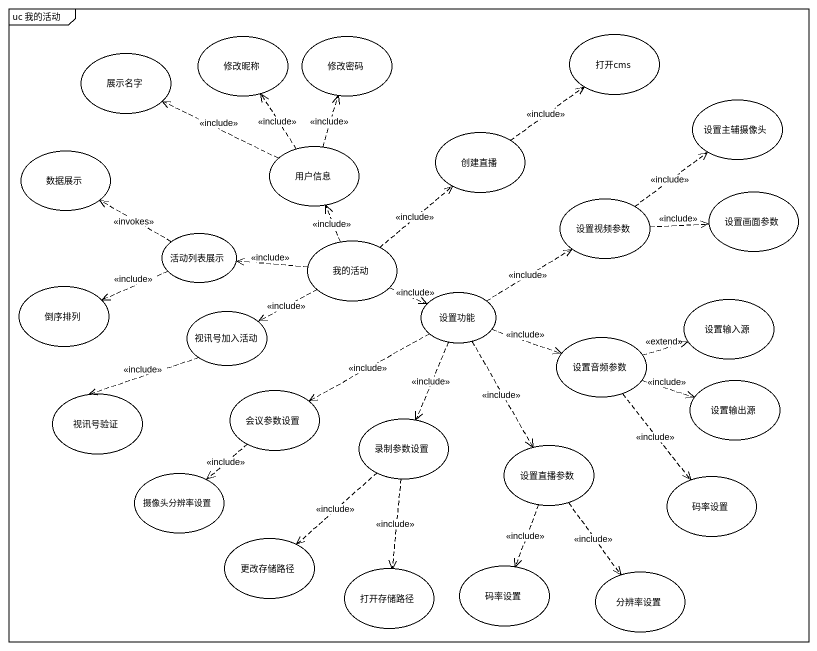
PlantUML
@startuml
mainframe uc 我的活动
usecase 修改昵称
usecase 修改密码
usecase 打开cms
usecase 展示名字
usecase 设置主辅摄像头
usecase 数据展示
usecase 用户信息
usecase 创建直播
usecase 设置视频参数
usecase 设置画面参数
usecase 活动列表展示
usecase 我的活动
usecase 倒序排列
usecase 视讯号加入活动
usecase 设置功能
usecase 设置输入源
usecase 设置音频参数
usecase 视讯号验证
usecase 会议参数设置
usecase 设置输出源
usecase 录制参数设置
usecase 摄像头分辨率设置
usecase 设置直播参数
usecase 码率设置
usecase 更改存储路径
usecase 打开存储路径
usecase "码率设置" as 码率设置_2
usecase 分辨率设置
用户信息 .up.> 修改昵称 : <<include>>
用户信息 .up.> 修改密码 : <<include>>
用户信息 .left.> 展示名字 : <<include>>
创建直播 .up.> 打开cms : <<include>>
设置视频参数 .up.> 设置主辅摄像头 : <<include>>
设置视频参数 .right.> 设置画面参数 : <<include>>
活动列表展示 .left.> 数据展示 : <<invokes>>
活动列表展示 .left.> 倒序排列 : <<include>>
我的活动 .up.> 用户信息 : <<include>>
我的活动 .up.> 创建直播 : <<include>>
我的活动 .left.> 活动列表展示 : <<include>>
我的活动 .left.> 视讯号加入活动 : <<include>>
我的活动 .right.> 设置功能 : <<include>>
视讯号加入活动 ..> 视讯号验证 : <<include>>
设置功能 .up.> 设置视频参数 : <<include>>
设置功能 .right.> 设置音频参数 : <<include>>
设置功能 .left.> 会议参数设置 : <<include>>
设置功能 ..> 录制参数设置 : <<include>>
设置功能 ..> 设置直播参数 : <<include>>
设置音频参数 .right.> 设置输入源 : <<extend>>
设置音频参数 .right.> 设置输出源 : <<include>>
设置音频参数 ..> 码率设置 : <<include>>
会议参数设置 ..> 摄像头分辨率设置 : <<include>>
录制参数设置 ..> 更改存储路径 : <<include>>
录制参数设置 ..> 打开存储路径 : <<include>>
设置直播参数 ..> 码率设置_2 : <<include>>
设置直播参数 ..> 分辨率设置 : <<include>>
@enduml
